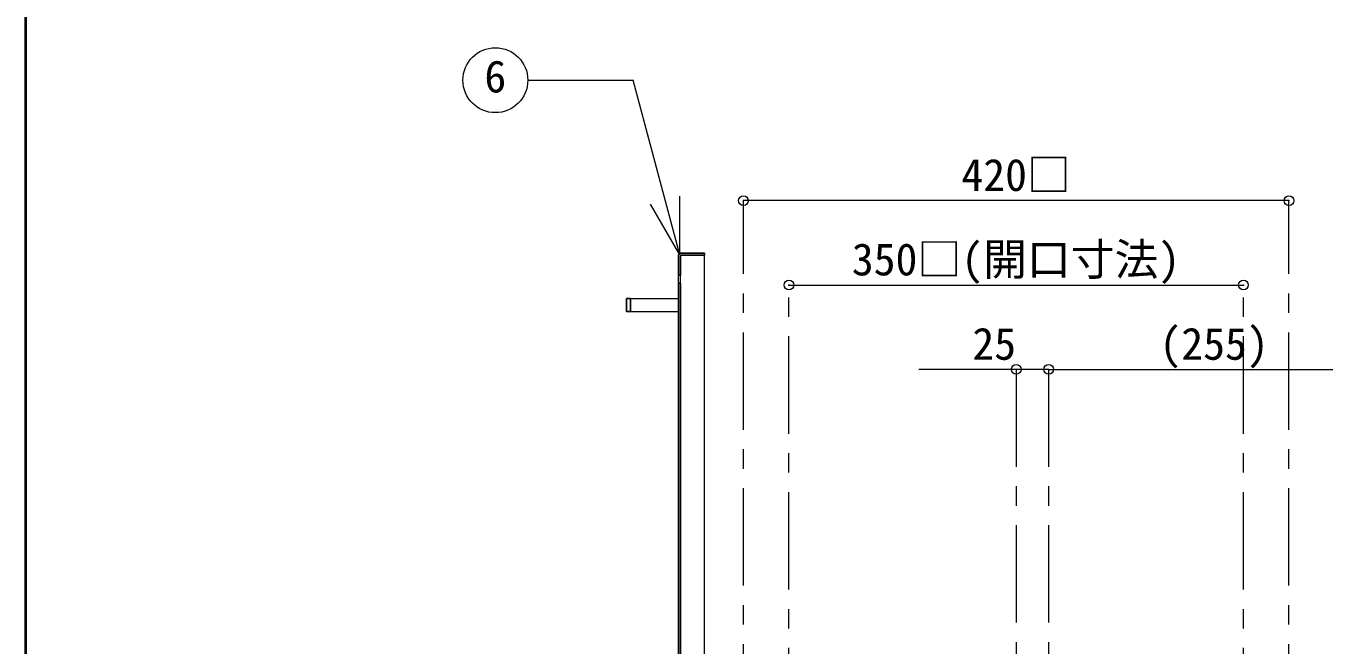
# Model space of a CAD drawing. Units: millimetres at full size, sheet at 1:15; some dimension numbers follow another scale. Extents: x -3184 to 2891, y -2037 to 2178.
# Drawn here: x -3184 to -2185, y 11 to 487 of the extents above; entities that cross this region are included whole.
import ezdxf
from ezdxf.enums import TextEntityAlignment as Align

# ---------------------------------------------------------------- set-up
doc = ezdxf.new("R2010")
doc.units = ezdxf.units.MM
doc.header["$LTSCALE"] = 15
doc.header["$PDMODE"] = 32
doc.header["$PDSIZE"] = 7.5
doc.linetypes.add('CHAIN1', pattern=[8, 5, -1, 1, -1])
doc.layers.add('0-0', color=7, linetype='Continuous', lineweight=9)
doc.styles.add('ＭＳ ゴシック', font='')
doc.styles.get('ＭＳ ゴシック').set_extended_font_data('MS Gothic')

msp = doc.modelspace()

# ---------------------------------------------------------------- linework, layer by layer
at = {"layer": '0-0', "color": 1, "lineweight": 40}
msp.add_line((-3184.2, -2037.13), (-3184.2, 2177.87), dxfattribs=at)
at = {"layer": '0-0', "lineweight": 18}
for p, q in [((-2797.76, 445.59), (-2716.75, 445.59)), ((-2680.74, 311.17), (-2716.75, 445.59)), ((-2680.74, 311.17), (-2703.24, 350.14)), ((-2680.74, 311.17), (-2680.74, 356.17)), ((-2681.7, 289.37), (-2681.7, 295.37)), ((-2680.2, 289.37), (-2680.2, 295.37)), ((-2718.7, 277.37), (-2681.7, 277.37)), ((-2718.7, 267.37), (-2681.7, 267.37))]:
    msp.add_line(p, q, dxfattribs=at)
at = {"layer": '0-0', "color": 4}
for p, q in [((-2211.7, 352.87), (-2631.7, 352.87)), ((-2661.7, -126.13), (-2661.7, 310.87)), ((-2596.7, 287.87), (-2246.7, 287.87)), ((-2396.7, 222.87), (-2496.7, 222.87)), ((-2396.7, 222.87), (-2141.7, 222.87))]:
    msp.add_line(p, q, dxfattribs=at)
at = {"layer": '0-0', "color": 4, "linetype": 'CHAIN1'}
for p, q in [((-2631.7, -183.63), (-2631.7, 352.87)), ((-2211.7, -183.63), (-2211.7, 352.87)), ((-2596.7, -186.63), (-2596.7, 287.87)), ((-2246.7, -186.63), (-2246.7, 287.87)), ((-2421.7, 222.87), (-2421.7, -374.13)), ((-2396.7, 222.87), (-2396.7, -1312.13))]:
    msp.add_line(p, q, dxfattribs=at)
at = {"layer": '0-0', "color": 5, "lineweight": 25}
for p, q in [((-2681.7, 295.37), (-2681.7, 310.87)), ((-2680.2, 312.37), (-2661.7, 312.37)), ((-2680.2, 295.37), (-2680.2, 310.12)), ((-2679.45, 310.87), (-2661.7, 310.87)), ((-2661.7, 310.87), (-2661.7, 312.37)), ((-2681.7, 295.37), (-2680.2, 295.37)), ((-2681.7, 289.37), (-2680.2, 289.37)), ((-2681.7, -126.13), (-2681.7, 289.37)), ((-2680.2, -125.38), (-2680.2, 289.37)), ((-2718.7, 277.37), (-2721.7, 277.37)), ((-2718.7, 267.37), (-2718.7, 277.37))]:
    msp.add_line(p, q, dxfattribs=at)
msp.add_lwpolyline([(-2718.7, 267.37), (-2721.7, 267.37), (-2721.7, 277.37)], dxfattribs=at)
at = {"layer": '0-0', "lineweight": 18}
msp.add_circle((-2822.76, 445.59), 25, dxfattribs=at)
at = {"layer": '0-0', "color": 5, "lineweight": 25}
for centre, radius in [((-2680.2, 310.87), 1.5), ((-2679.45, 310.12), 0.75)]:
    msp.add_arc(centre, radius, 90, 180, dxfattribs=at)
at = {"layer": '0-0', "color": 1}
for p in [(-2631.7, 352.87), (-2211.7, 352.87), (-2596.7, 287.87), (-2246.7, 287.87), (-2421.7, 222.87), (-2396.7, 222.87)]:
    msp.add_point(p, dxfattribs=at)

# ---------------------------------------------------------------- texts
at = {"layer": '0-0', "style": 'ＭＳ ゴシック'}
for s, p in [('6', (-2831.2, 428.71)), ('420□', (-2463.89, 352.87)), ('350□(開口寸法)', (-2548.26, 287.87)), ('25', (-2455.45, 222.87)), ('(255)', (-2311.39, 222.87))]:
    msp.add_text(s, height=24.74, dxfattribs=at).set_placement(p, align=Align.BOTTOM_LEFT)

doc.saveas('drawing.dxf')
